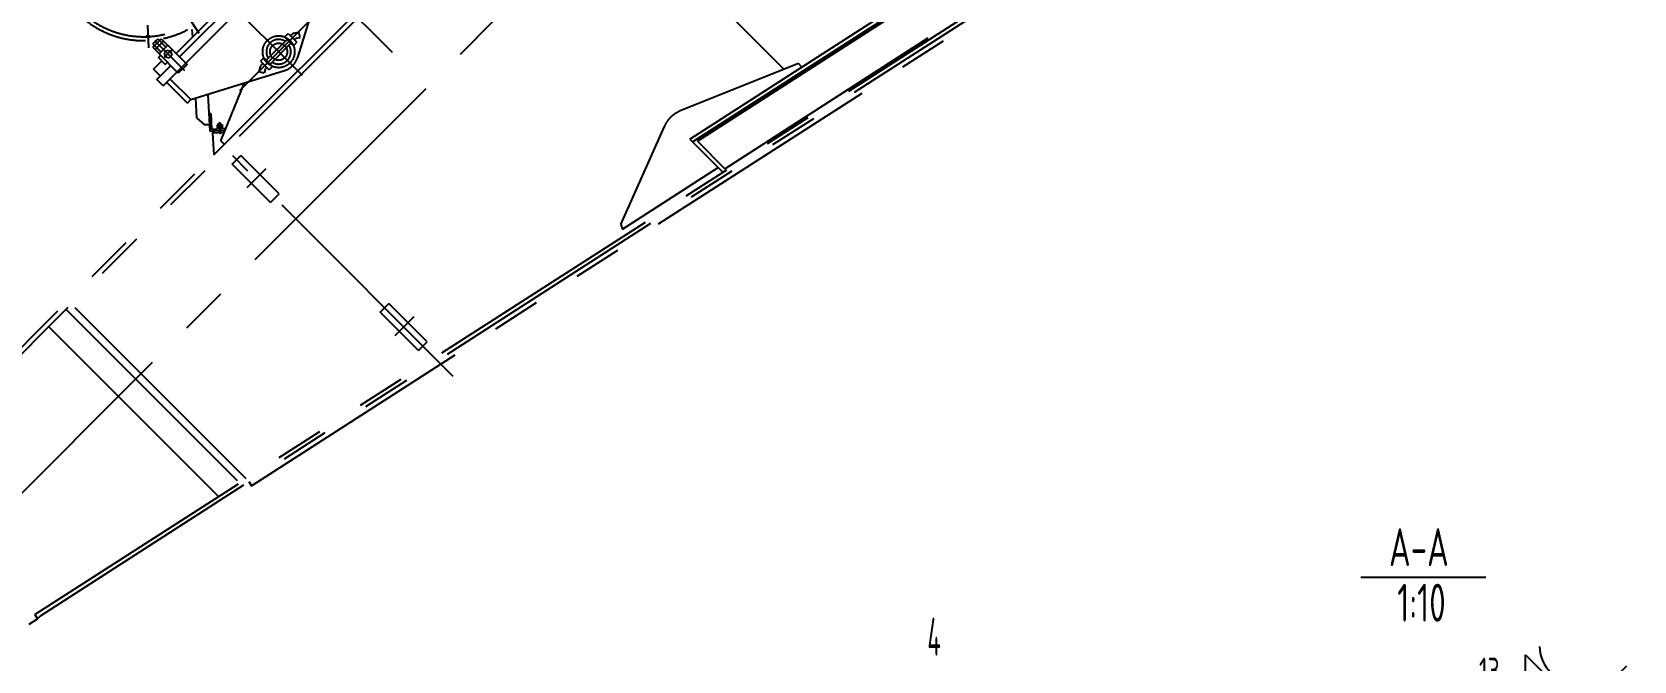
# Model space of a CAD drawing. Header units: millimetres. Extents: x 1289 to 43289, y -37 to 30828.
# Drawn here: x 11391 to 19668, y 13297 to 16545 of the extents above; entities that cross this region are included whole.
import ezdxf
from ezdxf.enums import TextEntityAlignment as Align

# ---------------------------------------------------------------- set-up
doc = ezdxf.new("R2010")
doc.units = ezdxf.units.MM
doc.header["$LTSCALE"] = 1000
for name, pattern in [('F', [0.75, 0.5, -0.25]), ('G', [2, 1.25, -0.25, 0.25, -0.25]), ('K', [2.5, 1.25, -0.25, 0.25, -0.25, 0.25, -0.25])]:
    doc.linetypes.add(name, pattern=pattern)
for name, color, linetype in [('01', 7, 'Continuous'), ('02', 1, 'Continuous'), ('04', 2, 'F'), ('05', 4, 'G'), ('07', 6, 'K'), ('11', 3, 'Continuous'), ('13', 3, 'Continuous')]:
    doc.layers.add(name, color=color, linetype=linetype)
doc.styles.get("Standard").update_dxf_attribs({"font": 'isocp', "width": 0.707, "bigfont": 'intecad.shx'})

# ---------------------------------------------------------------- blocks, each defined once
blk = doc.blocks.new('*U24', base_point=(17081.7, 8590.5))
at = {"layer": '01'}
blk.add_lwpolyline([(18258.7, 9686.1), (18458.7, 9486.1), (18258.7, 9486.1)], close=True, dxfattribs=at)
at = {"layer": '02'}
for points in [[(18780.1, 9627.6), (18638.7, 9486.1), (18780.1, 9344.7)], [(17178.5, 8691.6), (17938.7, 9486.1), (18638.7, 9486.1)]]:
    blk.add_lwpolyline(points, dxfattribs=at)
blk.add_lwpolyline([(17081.7, 8590.5, 0, 32, 0), (17178.5, 8691.6, 32, 32, 0)], format="xyseb", dxfattribs=at)
at = {"layer": '04'}
blk.add_line((17938.7, 9444.1), (18638.7, 9444.1), dxfattribs=at)
at = {"layer": '13', "width": 0.707}
blk.add_text('13', height=140, dxfattribs=at).set_placement((18018.7, 9532.1))
at = {"layer": '13', "width": 1.010989}
blk.add_text('N', height=140, dxfattribs=at).set_placement((18738.7, 9416.1), (18830.7, 9416.1), align=Align.FIT)

msp = doc.modelspace()

# ---------------------------------------------------------------- linework, layer by layer
at = {"layer": '01'}
msp.add_line((18256.18, 13729.7), (18903, 13729.7), dxfattribs=at)
msp.add_arc((19368.09, 13374.3), 188.39, 181.060024, 259.358633, dxfattribs=at)
at = {"layer": '05'}
for p, q in [((19083.13, 21909.43), (10473.99, 13300.29)), ((12788, 16321.15), (11939.57, 17169.58)), ((13253.35, 16439.59), (12607.97, 17084.96)), ((12464.84, 16242.9), (12888.38, 16666.45)), ((12181.01, 16344.35), (12026.07, 16499.29)), ((12112.73, 16451.45), (12074.27, 16412.99)), ((13567.3, 14766.29), (12428.2, 15905.39)), ((12600.21, 15839.46), (12500.59, 15739.83)), ((13364.69, 15074.97), (13265.07, 14975.35))]:
    msp.add_line(p, q, dxfattribs=at)
at = {"layer": '05', "color": 4, "linetype": 'G'}
for p, q in [((12255.48, 16537), (12179.41, 16655.16)), ((11987.47, 16580.49), (11993.13, 16463.62)), ((12359.59, 16080.05), (12362.87, 16017.42))]:
    msp.add_line(p, q, dxfattribs=at)
at = {"layer": '05', "color": 142, "linetype": 'G'}
msp.add_line((12535.04, 16313.1), (12775.2, 16553.26), dxfattribs=at)
at = {"layer": '05', "color": 4, "linetype": 'G'}
msp.add_arc((11967.94, 16983.64), 462.5, 144.986097, 283.695141, dxfattribs=at)
at = {"layer": '07'}
for p, q in [((10641.17, 14221.24), (15287.67, 18867.75)), ((10694.91, 14239.62), (15312.23, 18856.95)), ((15276.7, 16352.46), (14042.22, 17586.94)), ((14789.94, 15991.83), (16699.96, 17219.79)), ((14804.42, 15977.36), (16710.78, 17202.97)), ((14828.87, 15981.19), (16716.18, 17194.55)), ((11406.34, 13535.93), (16827.59, 17021.28)), ((11434.4, 13530.19), (16838.4, 17004.45)), ((12136.06, 16434.55), (12674.59, 16973.09)), ((12525.42, 14201.9), (16851.92, 16983.42)), ((14970.69, 15839.36), (16822.18, 17029.69)), ((12068.74, 16268.24), (12724.09, 16923.59)), ((12153.74, 16416.88), (12692.27, 16955.41)), ((12913.03, 16897.57), (12762.98, 16413.45)), ((12221.38, 16519.88), (12219.37, 16558.32)), ((12015.26, 16467.11), (12058.25, 16510.1)), ((12015.85, 16484.05), (12041.31, 16509.51)), ((12015.85, 16484.05), (12057.97, 16441.93)), ((12027.99, 16454.38), (12070.98, 16497.37)), ((12041.31, 16509.51), (12083.43, 16467.39)), ((12048.07, 16432.04), (12093.32, 16477.29)), ((12058.25, 16510.1), (12092.19, 16476.16)), ((12093.32, 16477.29), (12192.32, 16378.3)), ((12601.9, 16399.76), (12709.38, 16507.24)), ((12729.18, 16487.45), (12621.7, 16379.97)), ((12696.65, 16519.97), (12714.33, 16537.65)), ((12696.65, 16519.97), (12741.91, 16474.72)), ((12714.33, 16537.65), (12759.59, 16492.4)), ((12727.06, 16524.92), (12738.99, 16536.85)), ((12741.91, 16474.72), (12759.59, 16492.4)), ((12743.92, 16539.55), (12769.96, 16545.24)), ((12746.86, 16505.12), (12752.98, 16511.25)), ((12757.92, 16513.95), (12775.94, 16517.89)), ((12775.94, 16517.89), (12769.96, 16545.24)), ((12015.26, 16467.11), (12049.2, 16433.17)), ((12019.25, 16353.1), (12062.03, 16395.88)), ((12044.04, 16413.86), (12055.14, 16424.96)), ((12079.7, 16378.2), (12044.04, 16413.86)), ((12147.06, 16333.04), (12048.07, 16432.04)), ((12080.6, 16444.76), (12073.8, 16437.97)), ((12073.8, 16437.97), (12079.19, 16417.9)), ((12079.19, 16417.9), (12099.26, 16412.51)), ((12079.7, 16378.2), (12090.81, 16389.3)), ((12080.6, 16444.76), (12087.39, 16451.56)), ((12087.39, 16451.56), (12107.46, 16446.17)), ((12112.85, 16426.1), (12099.26, 16412.51)), ((12107.46, 16446.17), (12112.85, 16426.1)), ((12589.17, 16412.49), (12571.5, 16394.81)), ((12571.5, 16394.81), (12616.75, 16349.56)), ((12589.17, 16412.49), (12634.43, 16367.24)), ((12054.6, 16317.74), (12019.25, 16353.1)), ((12036.92, 16300.06), (12108.48, 16371.62)), ((12192.32, 16378.3), (12147.06, 16333.04)), ((12211.58, 16196.12), (12695.69, 16346.16)), ((12569.6, 16365.23), (12563.91, 16339.19)), ((12591.26, 16333.21), (12563.91, 16339.19)), ((12584.22, 16382.09), (12572.3, 16370.16)), ((12595.2, 16351.23), (12591.26, 16333.21)), ((12604.02, 16362.29), (12597.9, 16356.16)), ((12634.43, 16367.24), (12616.75, 16349.56)), ((15351.07, 16382.28), (14740.61, 16137.54)), ((15369.16, 16364.19), (15351.07, 16382.28)), ((12068.74, 16268.24), (12036.92, 16300.06)), ((12193.9, 16178.44), (12086.42, 16285.92)), ((12104.1, 16303.6), (12211.58, 16196.12)), ((12300, 16223.52), (12309.96, 16033.58)), ((12367.5, 15982.93), (12489.59, 16282.28)), ((12193.9, 16178.44), (12211.58, 16196.12)), ((12243.33, 16101.15), (12237.92, 16204.28)), ((12243.33, 16101.15), (12283.27, 16065.19)), ((12308.23, 16066.5), (12283.27, 16065.19)), ((12315.23, 16123.98), (12305.25, 16123.46)), ((12315.23, 16123.98), (12319.42, 16044.09)), ((12360.27, 16067.16), (12347.2, 16066.48)), ((12347.2, 16066.48), (12348.03, 16050.6)), ((12352.06, 16070.84), (12360.05, 16071.25)), ((12352.06, 16070.84), (12353.11, 16050.86)), ((12368.04, 16071.67), (12360.05, 16071.25)), ((12360.27, 16067.16), (12373.33, 16067.84)), ((12368.04, 16071.67), (12369.09, 16051.7)), ((12373.33, 16067.84), (12374.17, 16051.97)), ((14432.83, 15550.61), (14658.25, 16058.15)), ((12309.96, 16033.58), (12389.86, 16037.77)), ((12319.42, 16044.09), (12394.04, 16048)), ((12323.94, 16034.31), (12389.86, 16037.77)), ((12323.94, 16034.31), (12324.46, 16024.33)), ((12324.46, 16024.33), (12385.69, 16027.54)), ((12324.46, 16024.33), (12330.43, 15910.5)), ((12330.43, 15910.5), (12450.88, 16030.95)), ((12348.03, 16050.6), (12374.17, 16051.97)), ((12350.61, 16050.73), (12350.88, 16045.74)), ((12358.72, 16046.15), (12361.1, 16051.28)), ((12361.36, 16046.29), (12363.75, 16051.42)), ((12385.17, 15965.25), (12367.5, 15982.93)), ((12371.59, 16051.83), (12371.85, 16046.84)), ((14789.94, 15991.83), (14936.81, 15844.9)), ((14804.41, 15977.36), (14960.71, 15821.06)), ((14828.87, 15981.19), (14970.69, 15839.36)), ((12425.55, 15862.79), (12470.8, 15908.04)), ((12668.79, 15710.05), (12470.8, 15908.04)), ((14878.35, 15903.43), (14866.35, 15915.43)), ((12623.54, 15664.8), (12425.55, 15862.79)), ((14441.79, 15526.64), (14936.85, 15844.92)), ((12623.54, 15664.8), (12668.79, 15710.05)), ((14432.83, 15550.61), (14441.79, 15526.64)), ((11568.18, 15112.9), (12464.79, 14216.29)), ((12497.51, 14237.32), (11595.05, 15139.77)), ((13190.03, 15098.31), (13235.29, 15143.56)), ((13388.02, 14900.32), (13190.03, 15098.31)), ((13433.28, 14945.57), (13235.29, 15143.56)), ((12355.46, 14146.01), (11478.38, 15023.1)), ((13388.02, 14900.32), (13433.28, 14945.57)), ((12511.9, 14222.92), (12525.42, 14201.9)), ((11376.56, 13485.85), (11420.4, 13514.13)), ((11406.34, 13535.93), (11420.4, 13514.13)), ((11420.4, 13514.13), (11434.4, 13530.19))]:
    msp.add_line(p, q, dxfattribs=at)
for centre, radius in [((11990.31, 16521.69), 7), ((12665.54, 16443.61), 82.5), ((12665.54, 16443.61), 44.5)]:
    msp.add_circle(centre, radius, dxfattribs=at)
for centre, radius, start, end in [((11967.94, 16983.64), 482.5, 122.772739, 282.302896), ((11967.94, 16983.64), 482.5, 282.302896, 298.109093), ((12665.54, 16443.61), 63.5, 57.736783, 212.263217), ((12665.54, 16443.61), 63.5, 237.736783, 32.263217), ((12746.06, 16529.78), 10, 102.332632, 135), ((12760.05, 16504.18), 10, 102.332632, 135), ((12665.54, 16443.61), 102, 287.193863, 342.806137), ((12579.37, 16363.09), 10, 135, 167.667368), ((12604.97, 16349.09), 10, 135, 167.667368), ((14797.17, 15996.45), 152, 111.846514, 156.05203)]:
    msp.add_arc(centre, radius, start, end, dxfattribs=at)

# ---------------------------------------------------------------- block references
at = {"layer": '01'}
msp.add_blockref('*U24', (17930.36, 12231.95), dxfattribs=at)

# ---------------------------------------------------------------- texts
at = {"layer": '11', "width": 0.707}
for s, p in [('A-A', (18402.26, 13727.83)), ('1:10', (18444.85, 13440.59))]:
    msp.add_text(s, height=196, dxfattribs=at).set_placement(p, align=Align.BOTTOM_LEFT)
at = {"layer": '11', "width": 0.543846}
msp.add_text('4', height=197.99, dxfattribs=at).set_placement((16017.04, 13323.13), (16087.03, 13323.13), align=Align.FIT)

doc.saveas('drawing.dxf')
